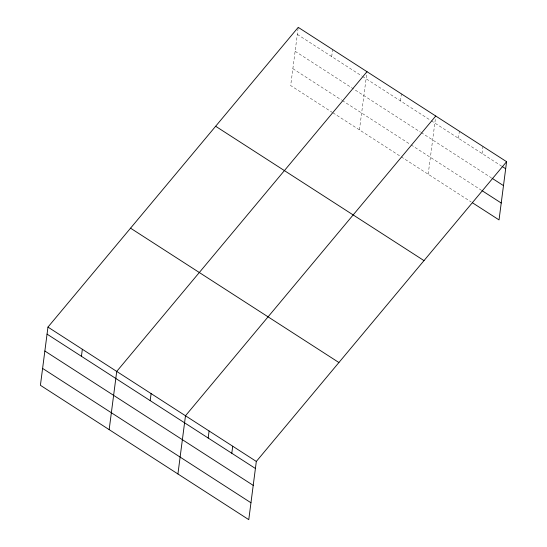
<?xml version="1.0" encoding="UTF-8"?>
<svg xmlns="http://www.w3.org/2000/svg" width="547" height="547" viewBox="0 0 547 547"><rect width="100%" height="100%" fill="white"/><g stroke="black" fill="none" stroke-linecap="round" stroke-linejoin="round"><path stroke-width="0.41" stroke-dasharray="2.73 2.05" d="M298.129 28.129L290.676 85.558L332.214 112.347M331.701 56.56L332.61 49.517M359.434 129.892L366.893 72.471M400.459 100.901L401.368 93.852M428.192 174.233L435.344 119.15M458.448 138.295L459.364 131.246M482.064 153.522L482.98 146.473M297.315 34.393L361.779 75.958M362.497 76.423L430.537 120.299M431.255 120.757L501.387 165.98M295.127 51.281L420.465 132.1M421.183 132.559L491.322 177.789M292.864 68.676L341.567 100.08M342.285 100.539L410.325 144.415M411.043 144.88L481.189 190.11M332.932 112.805L471.124 201.918"/><path stroke-width="0.82" d="M47.965 327.092L40.41 385.3L248.769 519.65L256.324 461.442L506.59 161.7L298.231 27.35L47.965 327.092L256.324 461.442M81.435 356.302L82.344 349.26M109.168 429.634L116.723 371.427L366.989 71.684M150.193 400.636L151.109 393.594M177.925 473.969L185.488 415.761L435.747 116.019M208.181 438.031L209.098 430.988M231.798 453.258L232.714 446.215M506.59 161.7L499.035 219.908L472.553 202.841M502.098 166.438L505.674 168.75M492.033 178.247L503.486 185.631M481.907 190.568L501.223 203.026M215.648 126.261L424.007 260.618M130.555 228.174L338.914 362.524M47.056 334.135L255.415 468.485M44.861 351.017L253.22 485.367M42.598 368.411L250.957 502.768"/></g></svg>
